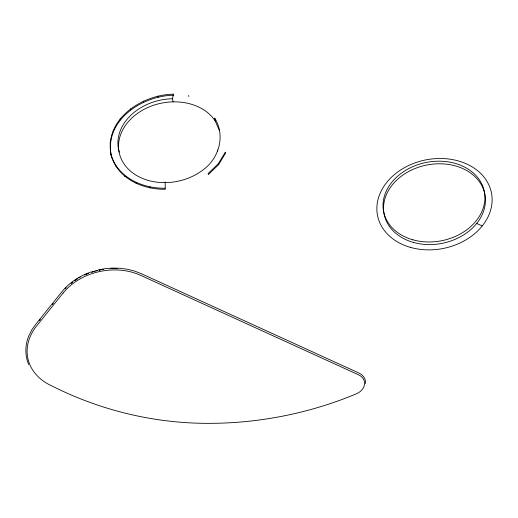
<?xml version="1.0" encoding="UTF-8"?>
<svg xmlns="http://www.w3.org/2000/svg" width="518" height="518" viewBox="0 0 518 518"><rect width="100%" height="100%" fill="white"/><g stroke="black" fill="none" stroke-linecap="round" stroke-linejoin="round"><path stroke-width="0.78" d="M365.579 383.598C366.135 379.066 363.027 374.844 358.993 373.07L140.825 273.485L134.44 271.031L127.596 269.289L120.435 268.292L113.034 268.059L105.633 268.596L98.291 269.897M111.247 155.607C104.306 120.202 142.288 95.603 173.692 95.228L173.478 94.192C142.081 94.567 104.099 119.166 111.04 154.571L111.247 155.607C117.774 178.639 142.91 189.711 165.261 189.245L165.184 181.876M173.096 101.852L172.475 98.731L173.478 94.192M215.3 121.115A51.347 39.899 -11.3 0 0 143.292 109.771A51.347 39.899 -11.3 0 0 128.218 169.017A51.347 39.899 -11.3 0 0 202.855 170.04C219.263 158.333 225.57 135.463 214.679 117.994L215.3 121.115L219.502 130.75M218.395 163.623L225.317 152.162L225.524 153.198L218.602 164.659L208.327 174.592L208.119 173.556L218.395 163.623L218.602 164.659M39.374 320.661L40.372 319.418M52.324 304.552L53.322 303.315M91.129 271.931C79.96 275.829 69.593 282.375 62.043 291.569L35.612 324.449L31.883 329.778L28.924 335.554C25.006 344.742 24.754 355.419 28.717 364.633M111.04 154.571C117.567 177.603 142.703 188.675 165.054 188.209M476.696 223.446L482.232 225.971M217.32 150.097L217.631 151.657M188.649 95.467L188.856 96.51M158.029 96.115L158.236 97.151M143.337 101.114L143.544 102.15M149.89 186.927L150.097 187.969M130.419 108.838L130.627 109.881M136.04 182.53L136.253 183.573M120.144 118.771L120.351 119.813M124.462 175.317L124.67 176.36M113.222 130.238L113.429 131.274M115.935 165.779L116.142 166.822M110.114 142.444L110.321 143.486M119.25 152.143A51.347 39.899 -11.3 0 1 172.475 98.731M65.171 288.772A56.177 43.654 -11.3 0 1 66.194 287.697M71.231 283.145A56.177 43.654 -11.3 0 1 72.436 282.206M74.948 280.393A56.177 43.654 -11.3 0 1 77.577 278.684M78.93 277.875A56.177 43.654 -11.3 0 1 80.303 277.098M84.583 274.941A56.177 43.654 -11.3 0 1 88.293 273.362M91.336 272.241A56.177 43.654 -11.3 0 1 97.675 270.409M99.106 270.079A56.177 43.654 -11.3 0 1 100.544 269.781M101.994 269.509A56.177 43.654 -11.3 0 1 103.445 269.269M110.735 268.512A56.177 43.654 -11.3 0 1 117.748 268.499M71.244 283.223A56.177 43.654 -11.3 0 1 72.455 282.278M74.961 280.465A56.177 43.654 -11.3 0 1 76.923 279.176M85.328 274.682A56.177 43.654 -11.3 0 1 88.306 273.433M92.042 272.086A56.177 43.654 -11.3 0 1 94.14 271.432M95.558 271.031A56.177 43.654 -11.3 0 1 97.688 270.48M99.119 270.156A56.177 43.654 -11.3 0 1 100.563 269.852M102.007 269.58A56.177 43.654 -11.3 0 1 103.458 269.341M112.93 268.505A56.177 43.654 -11.3 0 1 115.352 268.499M63.086 293.052L36.687 325.887A56.177 43.654 -11.3 0 0 51.632 385.819C100.68 410.612 155.342 423.73 210.327 423.335A300.472 233.514 -11.3 0 0 356.365 393.822A13.753 10.684 -11.3 0 0 364.542 384.311A13.753 10.684 -11.3 0 0 358.598 374.838L140.495 275.278A56.177 43.654 -11.3 0 0 63.086 293.052M412.865 239.808A51.347 39.899 -11.3 0 0 484.686 193.79A51.347 39.899 -11.3 0 0 404.364 171.147A51.347 39.899 -11.3 0 0 412.865 239.808M410.612 247.423A58.081 45.137 -11.3 0 0 491.854 195.364A58.081 45.137 -11.3 0 0 400.997 169.755A58.081 45.137 -11.3 0 0 410.612 247.423M413.383 242.405A51.347 39.899 -11.3 0 0 485.204 196.387A51.347 39.899 -11.3 0 0 404.882 173.744A51.347 39.899 -11.3 0 0 413.383 242.405"/></g></svg>
